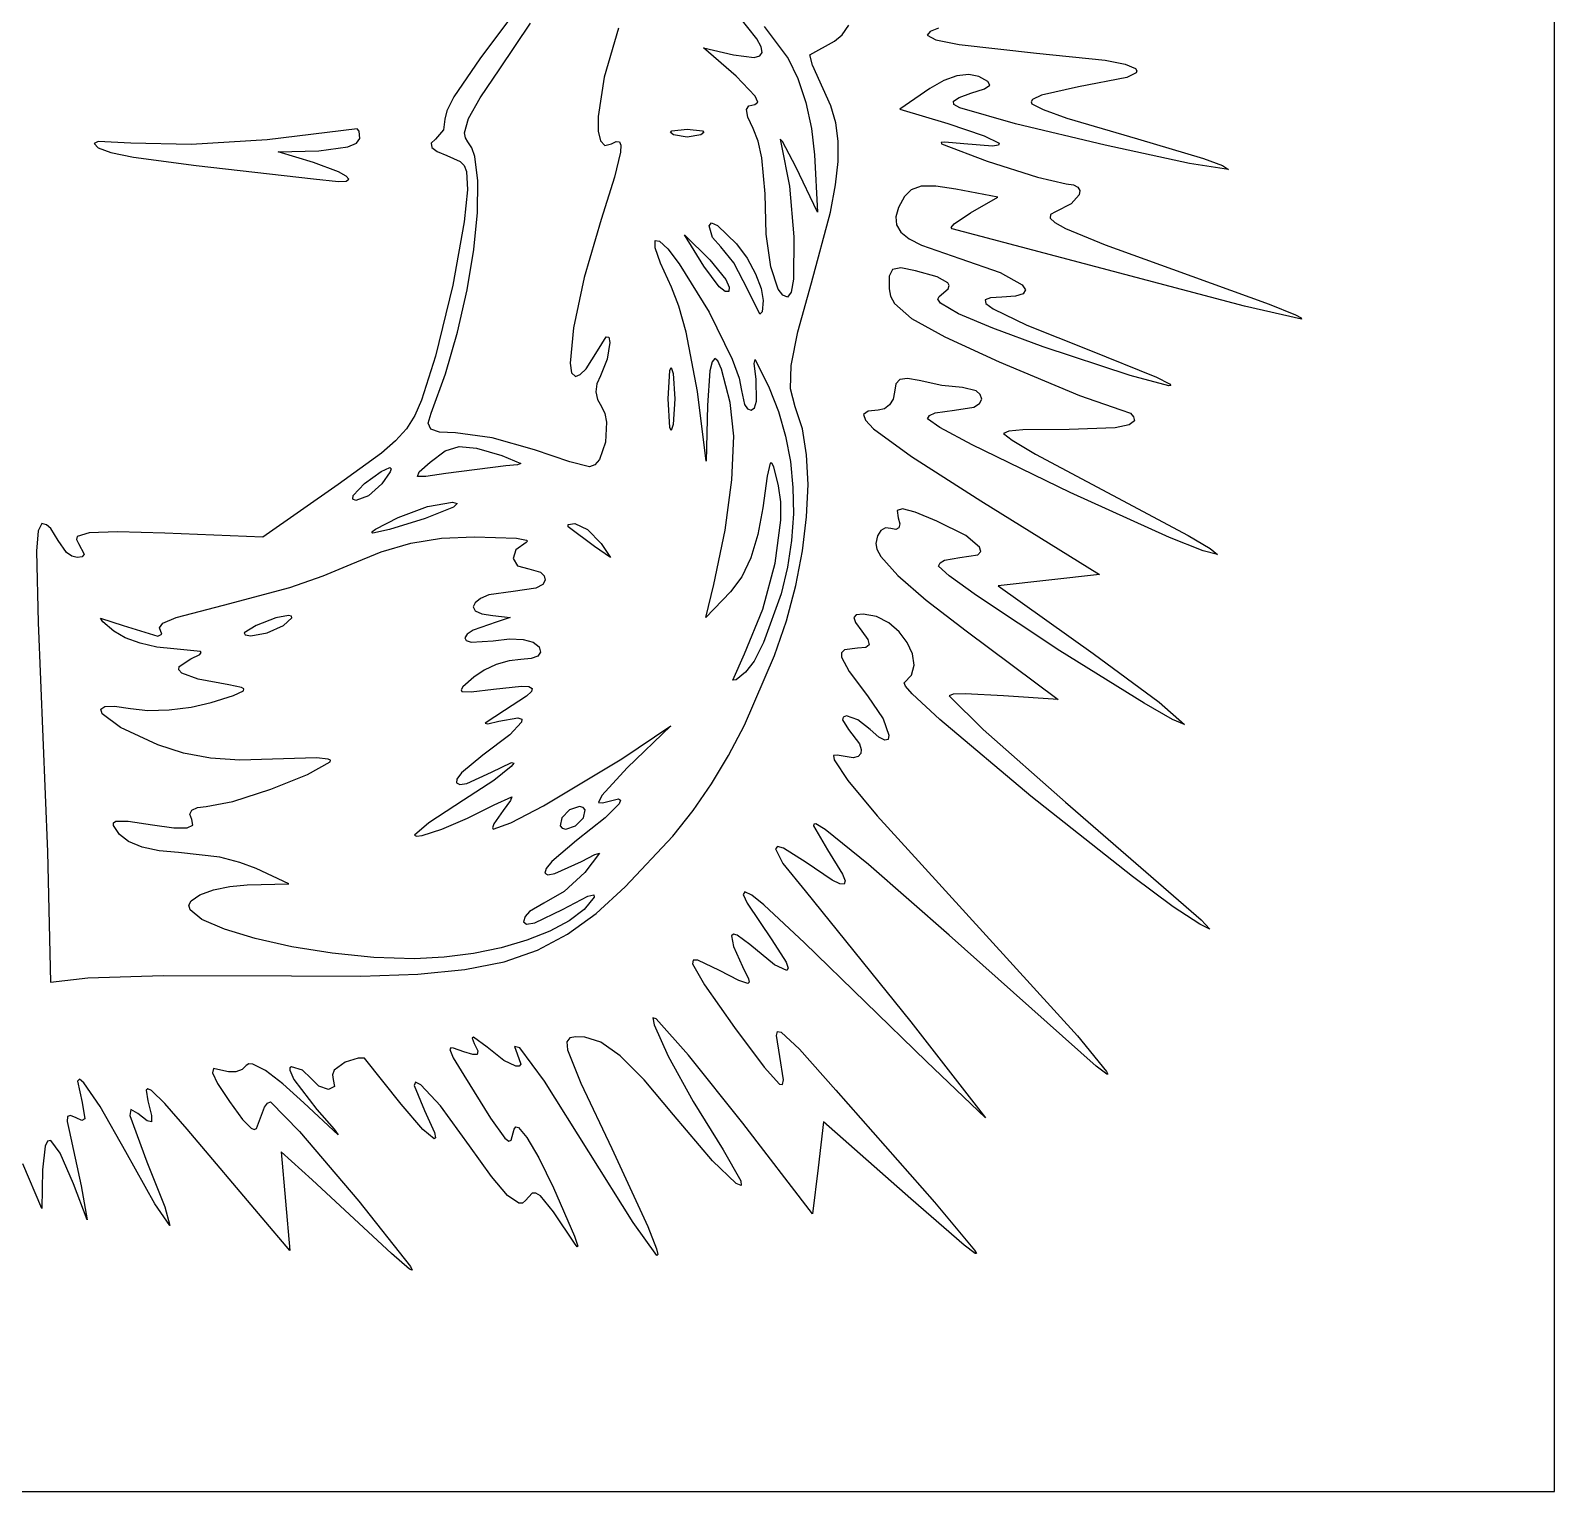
# Model space of a CAD drawing. Extents: x -210 to 584, y -218 to 350.
# Drawn here: x 461.6 to 574.5, y -2.8 to 105.4 of the extents above; entities that cross this region are included whole.
import ezdxf

# ---------------------------------------------------------------- set-up
doc = ezdxf.new("R2010")
doc.units = 0

msp = doc.modelspace()

# ---------------------------------------------------------------- linework, layer by layer
at = {"layer": 'Ebene 1'}
for p, q in [((574.488, -2.817), (574.488, 114.203)), ((497.153352, 106.377012), (494.87681, 103.34145)), ((515.402779, 104.818548), (514.07202, 106.49938)), ((496.35237, 102.58829), (498.637836, 105.975076)), ((505.14284, 105.60397), (504.094701, 101.988565)), ((515.940716, 105.730542), (517.70501, 103.36253)), ((521.14461, 104.64145), (521.725249, 105.12421)), ((521.725249, 105.12421), (522.199479, 105.829651)), ((528.241378, 105.365566), (528.0144, 105.0818)), ((528.0144, 105.0818), (528.652732, 104.751081)), ((528.859386, 105.59794), (528.241378, 105.365566)), ((513.86996, 102.05364), (511.44524, 104.15688)), ((511.44524, 104.15688), (513.6679, 103.63625)), ((515.712348, 104.234535), (515.402779, 104.818548)), ((515.78357, 103.813384), (515.712348, 104.234535)), ((519.31161, 103.63226), (521.14461, 104.64145)), ((528.652732, 104.751081), (530.390764, 104.390829)), ((530.390764, 104.390829), (536.10414, 103.75577)), ((494.87681, 103.34145), (492.950829, 100.530805)), ((513.6679, 103.63625), (515.207556, 103.435435)), ((515.207556, 103.435435), (515.615591, 103.549036)), ((515.615591, 103.549036), (515.78357, 103.813384)), ((517.705, 103.36258), (518.422855, 101.884567)), ((517.70501, 103.36253), (517.705, 103.36258)), ((519.517615, 102.857994), (519.31161, 103.63226)), ((520.31693, 101.11568), (519.517615, 102.857994)), ((536.10414, 103.75577), (541.201348, 103.227039)), ((541.201348, 103.227039), (542.681647, 102.930654)), ((542.681647, 102.930654), (543.444065, 102.617449)), ((494.886759, 100.457484), (496.35237, 102.58829)), ((504.094701, 101.988565), (503.642269, 99.052011)), ((515.277284, 100.566897), (513.86996, 102.05364)), ((518.422855, 101.884567), (519.014015, 100.10693)), ((529.237484, 101.718587), (528.21019, 101.12524)), ((530.215015, 102.071665), (529.237484, 101.718587)), ((531.099404, 102.173852), (530.215015, 102.071665)), ((531.84727, 102.01453), (531.099404, 102.173852)), ((532.516483, 101.6669), (531.84727, 102.01453)), ((532.661714, 101.390779), (532.516483, 101.6669)), ((542.798225, 101.954157), (539.22976, 101.26432)), ((543.484344, 102.290818), (542.798225, 101.954157)), ((543.444065, 102.617449), (543.554738, 102.4556)), ((543.554738, 102.4556), (543.484344, 102.290818)), ((492.950829, 100.530805), (492.420886, 99.479108)), ((515.467937, 100.113693), (515.277284, 100.566897)), ((520.869657, 99.857532), (520.31693, 101.11568)), ((528.21019, 101.12524), (525.99376, 99.60883)), ((530.38133, 100.4731), (531.24733, 100.77947)), ((531.24733, 100.77947), (532.249737, 101.117769)), ((532.249737, 101.117769), (532.661714, 101.390779)), ((536.492184, 100.654945), (535.824991, 100.311465)), ((539.22976, 101.26432), (536.492184, 100.654945)), ((492.420886, 99.479108), (492.2927, 98.85926)), ((494.03146, 98.909435), (494.886759, 100.457484)), ((514.624694, 99.572287), (514.795764, 99.860825)), ((514.738936, 99.024854), (514.624694, 99.572287)), ((514.795764, 99.860825), (515.25594, 99.94624)), ((515.25594, 99.94624), (515.467937, 100.113693)), ((519.014015, 100.10693), (519.438802, 98.174552)), ((521.242047, 98.58855), (520.869657, 99.857532)), ((525.99376, 99.60883), (529.54617, 98.53444)), ((529.966513, 100.201932), (530.38133, 100.4731)), ((529.990044, 99.948762), (529.966513, 100.201932)), ((530.43909, 99.69638), (529.990044, 99.948762)), ((534.552656, 98.526201), (530.43909, 99.69638)), ((535.824991, 100.311465), (535.716364, 100.14821)), ((535.716364, 100.14821), (535.7766, 99.99754)), ((535.7766, 99.99754), (536.616636, 99.578327)), ((536.616636, 99.578327), (538.36843, 98.948171)), ((492.2927, 98.85926), (492.184214, 98.07118)), ((493.744496, 97.848159), (494.03146, 98.909435)), ((503.642269, 99.052011), (503.647942, 97.981098)), ((515.1347, 98.16275), (514.738936, 99.024854)), ((521.429769, 97.237202), (521.242047, 98.58855)), ((529.54617, 98.53444), (532.238195, 97.641976)), ((541.198866, 96.928179), (534.552656, 98.526201)), ((538.36843, 98.948171), (543.58274, 97.39643)), ((466.601739, 97.212458), (466.29272, 97.052791)), ((469.01291, 97.08473), (466.601739, 97.212458)), ((479.11591, 97.34142), (473.480966, 96.981929)), ((485.78389, 98.14682), (479.11591, 97.3408)), ((479.11591, 97.3408), (479.11591, 97.34142)), ((485.746782, 97.093622), (485.98594, 97.42531)), ((485.926596, 97.983274), (485.78389, 98.14682)), ((485.98594, 97.42531), (485.926596, 97.983274)), ((491.57973, 97.38459), (491.27726, 97.079234)), ((492.184214, 98.07118), (491.57973, 97.38459)), ((493.801022, 97.470065), (493.744496, 97.848159)), ((493.98389, 97.17767), (493.801022, 97.470065)), ((494.279597, 96.72929), (493.98389, 97.17767)), ((503.647942, 97.981098), (503.81274, 97.251251)), ((503.81274, 97.251251), (504.140063, 96.919589)), ((504.63331, 97.04323), (504.984528, 97.21421)), ((504.984528, 97.21421), (505.214569, 97.184153)), ((505.214569, 97.184153), (505.320126, 96.92889)), ((508.989324, 97.873141), (509.10219, 98.007676)), ((509.22217, 97.70882), (508.989324, 97.873141)), ((509.10219, 98.007676), (510.23246, 98.13194)), ((510.232465, 97.534227), (509.22217, 97.70882)), ((510.23246, 98.13194), (511.362735, 98.007624)), ((511.24276, 97.70882), (510.232465, 97.534227)), ((511.475605, 97.873082), (511.24276, 97.70882)), ((511.24276, 97.70882), (511.24276, 97.70882)), ((511.362735, 98.007624), (511.475605, 97.873082)), ((515.487067, 97.23169), (515.1347, 98.16275)), ((515.768236, 96.011921), (515.487067, 97.23169)), ((517.300016, 97.205356), (517.123086, 97.392785)), ((517.123086, 97.392785), (517.20195, 97.00612)), ((518.27979, 95.32842), (517.300016, 97.205356)), ((519.438802, 98.174552), (519.65754, 96.23232)), ((521.428494, 95.731957), (521.429769, 97.237202)), ((529.323162, 97.168412), (529.049533, 97.140889)), ((529.049533, 97.140889), (529.080325, 97.040642)), ((530.74129, 97.03694), (529.323162, 97.168412)), ((532.238195, 97.641976), (533.344918, 97.082137)), ((543.58274, 97.39643), (548.486401, 95.946256)), ((466.29272, 97.052791), (466.58819, 96.74503)), ((466.58819, 96.74503), (467.537241, 96.402969)), ((467.537241, 96.402969), (469.225073, 96.042101)), ((473.480966, 96.981929), (469.01291, 97.08473)), ((469.225073, 96.042101), (473.86234, 95.43578)), ((479.92414, 96.43519), (482.95504, 96.51079)), ((482.55092, 95.648), (479.92414, 96.43519)), ((482.95504, 96.51079), (485.095611, 96.810632)), ((485.095611, 96.810632), (485.746782, 97.093622)), ((491.27726, 97.079234), (491.320266, 96.774313)), ((491.320266, 96.774313), (491.707644, 96.471383)), ((491.707644, 96.471383), (492.43829, 96.172)), ((492.43829, 96.172), (493.413631, 95.730733)), ((494.501691, 96.088209), (494.279597, 96.72929)), ((494.734908, 94.30083), (494.501691, 96.088209)), ((504.140063, 96.919589), (504.63331, 97.04323)), ((505.29789, 96.424252), (504.856811, 94.570173)), ((505.320126, 96.92889), (505.29789, 96.424252)), ((516.00305, 93.33934), (515.768236, 96.011921)), ((517.20195, 97.00612), (517.82164, 93.894203)), ((519.65754, 96.23232), (519.88744, 91.97298)), ((529.080325, 97.040642), (532.45969, 95.75418)), ((532.851046, 96.874075), (530.74129, 97.03694)), ((533.299012, 96.932937), (532.851046, 96.874075)), ((533.344918, 97.082137), (533.299012, 96.932937)), ((547.438263, 95.575442), (541.198866, 96.928179)), ((473.86234, 95.43578), (482.55092, 94.43401)), ((484.406084, 94.961103), (482.55092, 95.648)), ((484.970431, 94.650226), (484.406084, 94.961103)), ((493.413631, 95.730733), (493.708757, 95.423212)), ((493.708757, 95.423212), (493.890778, 94.999102)), ((493.890778, 94.999102), (493.96127, 93.625138)), ((519.88744, 91.97298), (518.27979, 95.32842)), ((521.23389, 94.001284), (521.428494, 95.731957)), ((532.45969, 95.75418), (536.18138, 94.576515)), ((550.33139, 95.14112), (547.438263, 95.575442)), ((548.486401, 95.946256), (549.901951, 95.426056)), ((549.901951, 95.426056), (550.33139, 95.14112)), ((482.55092, 94.43401), (484.406084, 94.237025)), ((484.406084, 94.237025), (484.970431, 94.27887)), ((485.1777, 94.41501), (484.970431, 94.650226)), ((484.970431, 94.27887), (485.1777, 94.41501)), ((494.703277, 91.961303), (494.734908, 94.30083)), ((504.856811, 94.570173), (503.86487, 91.42856)), ((517.82164, 93.894203), (518.139676, 90.150532)), ((520.841629, 91.973652), (521.23389, 94.001284)), ((527.572103, 93.890569), (526.816598, 93.636231)), ((528.655968, 93.903502), (527.572103, 93.890569)), ((530.13595, 93.68488), (528.655968, 93.903502)), ((536.18138, 94.576515), (538.31943, 94.08003)), ((538.31943, 94.08003), (538.848293, 94.01085)), ((538.848293, 94.01085), (539.177045, 93.834895)), ((539.177045, 93.834895), (539.315756, 93.57817)), ((493.96127, 93.625138), (493.71665, 91.25687)), ((516.094397, 90.346681), (516.00305, 93.33934)), ((526.3217, 93.13064), (525.896086, 92.322709)), ((526.816598, 93.636231), (526.3217, 93.13064)), ((533.24284, 93.07995), (530.13595, 93.68488)), ((531.23475, 91.92631), (533.24284, 93.07995)), ((538.692356, 92.58341), (537.51119, 91.99312)), ((539.274498, 93.266679), (538.692356, 92.58341)), ((539.315756, 93.57817), (539.274498, 93.266679)), ((494.426536, 89.215396), (494.703277, 91.961303)), ((519.44681, 86.74138), (520.841629, 91.973652)), ((525.896086, 92.322709), (525.697673, 91.62811)), ((525.697673, 91.62811), (525.747184, 91.023779)), ((530.007424, 91.102946), (531.23475, 91.92631)), ((537.142738, 91.794679), (537.121658, 91.534666)), ((537.121658, 91.534666), (537.482054, 91.196423)), ((537.51119, 91.99312), (537.142738, 91.794679)), ((493.71665, 91.25687), (492.866951, 86.5556)), ((503.86487, 91.42856), (502.605897, 87.132047)), ((511.87498, 90.97403), (512.0423, 91.17622)), ((512.117814, 90.101116), (511.87498, 90.97403)), ((512.0423, 91.17622), (512.47905, 90.988199)), ((512.47905, 90.988199), (513.89558, 89.61948)), ((516.436969, 87.913875), (516.094397, 90.346681)), ((525.747184, 91.023779), (526.065348, 90.486652)), ((526.065348, 90.486652), (526.672888, 89.993669)), ((529.782615, 90.845659), (530.007424, 91.102946)), ((529.87647, 90.74294), (529.782615, 90.845659)), ((542.66117, 87.3578), (529.87647, 90.74294)), ((537.482054, 91.196423), (538.258029, 90.76329)), ((538.258029, 90.76329), (541.193122, 89.545716)), ((493.924421, 86.20888), (494.426536, 89.215396)), ((507.867484, 89.329436), (507.859617, 89.865795)), ((507.859617, 89.865795), (508.185351, 89.828056)), ((508.257231, 88.18714), (507.867484, 89.329436)), ((508.185351, 89.828056), (508.796404, 89.248056)), ((508.796404, 89.248056), (509.644496, 88.157633)), ((511.45737, 87.96235), (510.03809, 90.29539)), ((510.03809, 90.29539), (511.90916, 88.43127)), ((512.7375, 89.40533), (512.117814, 90.101116)), ((513.688075, 88.231755), (512.7375, 89.40533)), ((513.89558, 89.61948), (514.667728, 88.560368)), ((518.139676, 90.150532), (518.105461, 87.003506)), ((526.672888, 89.993669), (527.590531, 89.521764)), ((527.590531, 89.521764), (530.43903, 88.54894)), ((541.193122, 89.545716), (546.19976, 87.74867)), ((509.07714, 86.40707), (508.257231, 88.18714)), ((509.644496, 88.157633), (511.85867, 84.57287)), ((511.90916, 88.43127), (513.097892, 86.976986)), ((514.72646, 86.21011), (513.688075, 88.231755)), ((514.667728, 88.560368), (515.295299, 87.416534)), ((530.43903, 88.54894), (533.430959, 87.5062)), ((502.605897, 87.132047), (501.810698, 83.413724)), ((512.592446, 86.452393), (511.45737, 87.96235)), ((513.097892, 86.976986), (513.356225, 86.42739)), ((515.295299, 87.416534), (515.713865, 86.325602)), ((516.978919, 86.279346), (516.436969, 87.913875)), ((518.105461, 87.003506), (517.940449, 86.037608)), ((525.192454, 87.240212), (525.18666, 86.29245)), ((525.450083, 87.732456), (525.192454, 87.240212)), ((526.064453, 87.84152), (525.450083, 87.732456)), ((527.14047, 87.63974), (526.064453, 87.84152)), ((528.749076, 87.175643), (527.14047, 87.63974)), ((529.536968, 86.750002), (528.749076, 87.175643)), ((533.430959, 87.5062), (535.046588, 86.586082)), ((551.512098, 85.002025), (542.66117, 87.3578)), ((546.19976, 87.74867), (553.339765, 85.156157)), ((492.866951, 86.5556), (491.57938, 81.31448)), ((493.216667, 83.087525), (493.924421, 86.20888)), ((509.621065, 85.010184), (509.07714, 86.40707)), ((513.041025, 86.100253), (512.592446, 86.452393)), ((513.32844, 86.09823), (513.041025, 86.100253)), ((513.356225, 86.42739), (513.32844, 86.09823)), ((513.32844, 86.09823), (513.32844, 86.09823)), ((515.626589, 84.423214), (514.72646, 86.21011)), ((515.713865, 86.325602), (515.859, 85.4252)), ((517.308458, 85.835944), (516.978919, 86.279346)), ((517.6684, 85.68152), (517.308458, 85.835944)), ((517.940449, 86.037608), (517.6684, 85.68152)), ((518.443981, 83.110766), (519.44681, 86.74138)), ((525.18666, 86.29245), (525.298975, 85.741032)), ((528.90918, 85.73575), (529.568788, 86.293233)), ((529.643347, 86.529858), (529.536968, 86.750002)), ((529.568788, 86.293233), (529.643347, 86.529858)), ((535.133, 85.930179), (534.554964, 85.745555)), ((535.046588, 86.586082), (535.290503, 86.216255)), ((535.290503, 86.216255), (535.133, 85.930179)), ((510.164018, 83.089435), (509.621065, 85.010184)), ((515.859, 85.4252), (515.799841, 84.593911)), ((515.859, 85.4252), (515.859, 85.4252)), ((525.298975, 85.741032), (525.583582, 85.21175)), ((525.583582, 85.21175), (526.842909, 84.104817)), ((528.799326, 85.526733), (528.90918, 85.73575)), ((529.000657, 85.241979), (528.799326, 85.526733)), ((530.327506, 84.449799), (529.000657, 85.241979)), ((532.70727, 85.63059), (532.311893, 85.4755)), ((532.311893, 85.4755), (532.367532, 85.204876)), ((532.367532, 85.204876), (532.890569, 84.808785)), ((533.53728, 85.68008), (532.70727, 85.63059)), ((532.890569, 84.808785), (535.404362, 83.600472)), ((534.554964, 85.745555), (533.53728, 85.68008)), ((555.75147, 84.05001), (551.512098, 85.002025)), ((553.339765, 85.156157), (555.293366, 84.356609)), ((511.85867, 84.57287), (511.8587, 84.57281)), ((511.8587, 84.57281), (513.556133, 81.073853)), ((515.799841, 84.593911), (515.626589, 84.423214)), ((526.842909, 84.104817), (529.311114, 82.742093)), ((532.870993, 83.368282), (530.327506, 84.449799)), ((535.404362, 83.600472), (539.98433, 81.7711)), ((555.293366, 84.356609), (555.728944, 84.134106)), ((555.728944, 84.134106), (555.75147, 84.05001)), ((492.323011, 79.997098), (493.216667, 83.087525)), ((501.810698, 83.413724), (501.565432, 80.798093)), ((503.58908, 81.69708), (504.240469, 82.734101)), ((504.240469, 82.734101), (504.429395, 82.715566)), ((504.429395, 82.715566), (504.50845, 82.32621)), ((510.99525, 78.68931), (510.164018, 83.089435)), ((517.938838, 80.606949), (518.443981, 83.110766)), ((529.311114, 82.742093), (533.33467, 80.89402)), ((536.61238, 82.0065), (532.870993, 83.368282)), ((491.57938, 81.31448), (490.564019, 78.05474)), ((502.74765, 80.364082), (503.58908, 81.69708)), ((504.50845, 82.32621), (504.318145, 81.076195)), ((543.041235, 79.878784), (536.61238, 82.0065)), ((539.98433, 81.7711), (544.998823, 79.742138)), ((501.565432, 80.798093), (501.675949, 80.067695)), ((502.31891, 79.958587), (502.74765, 80.364082)), ((504.318145, 81.076195), (503.80114, 79.83779)), ((508.83668, 78.13202), (508.93957, 80.243578)), ((508.93957, 80.243578), (509.050942, 80.454433)), ((509.050942, 80.454433), (509.18694, 80.01944)), ((511.922816, 80.228102), (511.74694, 77.64272)), ((512.076254, 80.889571), (511.922816, 80.228102)), ((512.271095, 81.129911), (512.076254, 80.889571)), ((512.505641, 80.948887), (512.271095, 81.129911)), ((512.778194, 80.346262), (512.505641, 80.948887)), ((513.43053, 77.87527), (512.778194, 80.346262)), ((513.556133, 81.073853), (514.074233, 79.673857)), ((515.197681, 80.74932), (515.271363, 81.055124)), ((515.33606, 79.59997), (515.197681, 80.74932)), ((515.271363, 81.055124), (516.31095, 78.97084)), ((517.88459, 78.875727), (517.938838, 80.606949)), ((533.33467, 80.89402), (539.29246, 78.38851)), ((491.26319, 77.08337), (492.323011, 79.997098)), ((501.675949, 80.067695), (501.95626, 79.80966)), ((501.95626, 79.80966), (502.31891, 79.958587)), ((503.541339, 79.248933), (503.468488, 78.658815)), ((503.80114, 79.83779), (503.541339, 79.248933)), ((509.18694, 80.01944), (509.331435, 78.13202)), ((514.074233, 79.673857), (514.26658, 78.76111)), ((515.364923, 77.970764), (515.33606, 79.59997)), ((525.68571, 79.253523), (525.58957, 78.64776)), ((525.997486, 79.586227), (525.68571, 79.253523)), ((526.559937, 79.662271), (525.997486, 79.586227)), ((527.4081, 79.49805), (526.559937, 79.662271)), ((529.10794, 79.137717), (527.4081, 79.49805)), ((530.64107, 78.98077), (529.10794, 79.137717)), ((545.927254, 79.117681), (543.041235, 79.878784)), ((544.998823, 79.742138), (545.956821, 79.255531)), ((546.063361, 79.143159), (545.927254, 79.117681)), ((545.956821, 79.255531), (546.063361, 79.143159)), ((490.564019, 78.05474), (490.052773, 76.899149)), ((503.468488, 78.658815), (503.581737, 78.091534)), ((503.581737, 78.091534), (503.88024, 77.57119)), ((508.939574, 76.020444), (508.83668, 78.13202)), ((509.331435, 78.13202), (509.18694, 76.2446)), ((511.64444, 73.51833), (510.99525, 78.68931)), ((514.26658, 78.76111), (514.476366, 77.724351)), ((515.214554, 77.475147), (515.364923, 77.970764)), ((516.31095, 78.97084), (516.994819, 77.212355)), ((518.23445, 77.5629), (517.88459, 78.875727)), ((525.493906, 78.121191), (525.233435, 77.689981)), ((525.58957, 78.64776), (525.493906, 78.121191)), ((531.640004, 78.726287), (530.64107, 78.98077)), ((531.943883, 78.457097), (531.640004, 78.726287)), ((531.896052, 77.804763), (532.05549, 78.13048)), ((532.05549, 78.13048), (531.943883, 78.457097)), ((539.29246, 78.38851), (542.36056, 77.32621)), ((490.052773, 76.899149), (489.436596, 75.924024)), ((491.057935, 76.343853), (491.26319, 77.08337)), ((503.88024, 77.57119), (504.140672, 77.062603)), ((504.140672, 77.062603), (504.269649, 76.407446)), ((511.74694, 77.64272), (511.64444, 73.51833)), ((513.679191, 75.37818), (513.43053, 77.87527)), ((514.476366, 77.724351), (514.699391, 77.408957)), ((514.699391, 77.408957), (514.97032, 77.29312)), ((514.97032, 77.29312), (515.214554, 77.475147)), ((516.994819, 77.212355), (517.516859, 75.384845)), ((518.766687, 75.927229), (518.23445, 77.5629)), ((523.63182, 77.220352), (523.305983, 76.987354)), ((523.305983, 76.987354), (523.432353, 76.563836)), ((524.3772, 77.29162), (523.63182, 77.220352)), ((524.847939, 77.398626), (524.3772, 77.29162)), ((525.233435, 77.689981), (524.847939, 77.398626)), ((528.03514, 76.66248), (528.186469, 76.906765)), ((528.186469, 76.906765), (528.613954, 77.106811)), ((528.613954, 77.106811), (530.03489, 77.29162)), ((530.03489, 77.29162), (531.461939, 77.538032)), ((531.461939, 77.538032), (531.896052, 77.804763)), ((542.36056, 77.32621), (543.074086, 77.071951)), ((543.074086, 77.071951), (543.291142, 76.815723)), ((543.291142, 76.815723), (543.37086, 76.50918)), ((489.436596, 75.924024), (488.638575, 75.027575)), ((491.237718, 75.895914), (491.057935, 76.343853)), ((491.882443, 75.674705), (491.237718, 75.895914)), ((493.07202, 75.61538), (491.882443, 75.674705)), ((504.269649, 76.407446), (504.184891, 74.921729)), ((509.050946, 75.8096), (508.939574, 76.020444)), ((509.18694, 76.2446), (509.050946, 75.8096)), ((509.18694, 76.2446), (509.18694, 76.2446)), ((519.0825, 73.984165), (518.766687, 75.927229)), ((523.432353, 76.563836), (524.043591, 75.921007)), ((524.043591, 75.921007), (526.851321, 73.862257)), ((528.945895, 76.012416), (528.03514, 76.66248)), ((531.336523, 74.733132), (528.945895, 76.012416)), ((534.053295, 75.744249), (533.67096, 75.58046)), ((535.09506, 75.855325), (534.053295, 75.744249)), ((538.5204, 75.88002), (535.09506, 75.855325)), ((541.94604, 76.001595), (538.5204, 75.88002)), ((542.988129, 76.217455), (541.94604, 76.001595)), ((543.37086, 76.50918), (542.988129, 76.217455)), ((488.638575, 75.027575), (487.581795, 74.108013)), ((492.314907, 74.280736), (493.346576, 74.614421)), ((495.783165, 75.245754), (493.07202, 75.61538)), ((493.346576, 74.614421), (494.626122, 74.489843)), ((498.91779, 74.35709), (495.783165, 75.245754)), ((504.184891, 74.921729), (503.729283, 73.642649)), ((513.545191, 72.147437), (513.679191, 75.37818)), ((517.516859, 75.384845), (517.876304, 73.501376)), ((538.61106, 71.198455), (531.336523, 74.733132)), ((533.67096, 75.58046), (534.307256, 75.079891)), ((534.307256, 75.079891), (536.03898, 74.051735)), ((487.581795, 74.108013), (484.3843, 71.79239)), ((490.38327, 72.736693), (491.19176, 73.45809)), ((491.19176, 73.45809), (492.314907, 74.280736)), ((494.626122, 74.489843), (496.4929, 73.9377)), ((496.4929, 73.9377), (497.902484, 73.362198)), ((496.4929, 73.9377), (496.4929, 73.9377)), ((501.536173, 73.468433), (498.91779, 74.35709)), ((503.00614, 73.09882), (501.536173, 73.468433)), ((503.729283, 73.642649), (503.394696, 73.24579)), ((517.876304, 73.501376), (518.072386, 71.575009)), ((519.186733, 71.79202), (519.0825, 73.984165)), ((526.851321, 73.862257), (531.99047, 70.58078)), ((536.03898, 74.051735), (541.73085, 71.01224)), ((486.3419, 71.86735), (487.568716, 72.755355)), ((487.568716, 72.755355), (488.206794, 73.046513)), ((488.22741, 72.741438), (487.60184, 71.84075)), ((488.206794, 73.046513), (488.29608, 72.968466)), ((488.29608, 72.968466), (488.22741, 72.741438)), ((490.246112, 72.400436), (490.38327, 72.736693)), ((490.871506, 72.383292), (490.246112, 72.400436)), ((492.35067, 72.61923), (490.871506, 72.383292)), ((496.79599, 73.18247), (492.35067, 72.61923)), ((497.65391, 73.247372), (496.79599, 73.18247)), ((497.902484, 73.362198), (497.65391, 73.247372)), ((503.394696, 73.24579), (503.00614, 73.09882)), ((516.156425, 72.409292), (515.8345, 70.05745)), ((516.393891, 73.377463), (516.156425, 72.409292)), ((516.51066, 73.38472), (516.393891, 73.377463)), ((516.641965, 73.096519), (516.51066, 73.38472)), ((516.99571, 71.70102), (516.641965, 73.096519)), ((484.3843, 71.79239), (478.78861, 67.89589)), ((485.501571, 70.98955), (486.3419, 71.86735)), ((487.60184, 71.84067), (486.623526, 70.959845)), ((487.60184, 71.84075), (487.60184, 71.84067)), ((513.048749, 68.406587), (513.545191, 72.147437)), ((517.160255, 70.520499), (516.99571, 71.70102)), ((518.072386, 71.575009), (518.104339, 69.618808)), ((519.08423, 69.409106), (519.186733, 71.79202)), ((545.966088, 67.88154), (538.61106, 71.198455)), ((485.454279, 70.716444), (485.501571, 70.98955)), ((485.68434, 70.60906), (485.454279, 70.716444)), ((486.623526, 70.959845), (485.68434, 70.60906)), ((488.81419, 69.35441), (491.001492, 70.162875)), ((492.928641, 70.126175), (490.83479, 69.28074)), ((491.001492, 70.162875), (492.85539, 70.48846)), ((492.85539, 70.48846), (493.196054, 70.387532)), ((493.196054, 70.387532), (492.928641, 70.126175)), ((515.8345, 70.05745), (515.478342, 68.084181)), ((517.169447, 69.143805), (517.160255, 70.520499)), ((526.178825, 70.002983), (525.80117, 69.863022)), ((527.120818, 69.746611), (526.178825, 70.002983)), ((531.99047, 70.58078), (540.77028, 65.12823)), ((541.73085, 71.01224), (547.339941, 68.02016)), ((462.43176, 68.90465), (462.16327, 68.364393)), ((462.759996, 68.805362), (462.43176, 68.90465)), ((487.154067, 68.497419), (488.81419, 69.35441)), ((490.83479, 69.28071), (488.177686, 68.460084)), ((490.83479, 69.28074), (490.83479, 69.28071)), ((501.419294, 68.834977), (501.91644, 68.90468)), ((501.91644, 68.90468), (502.838349, 68.473449)), ((516.757951, 65.980021), (517.169447, 69.143805)), ((518.104339, 69.618808), (517.971395, 67.645838)), ((518.779834, 66.893735), (519.08423, 69.409106)), ((525.80117, 69.863022), (525.87661, 69.336539)), ((525.87661, 69.336539), (525.985374, 68.877798)), ((525.985374, 68.877798), (525.921768, 68.583796)), ((528.73839, 69.084099), (527.120818, 69.746611)), ((530.87171, 68.006688), (528.73839, 69.084099)), ((462.16327, 68.364393), (462.023755, 66.8523)), ((463.098681, 68.535024), (462.759996, 68.805362)), ((463.6478, 67.64636), (463.098681, 68.535024)), ((465.05417, 67.936961), (464.988557, 67.716626)), ((465.944606, 68.211871), (465.05417, 67.936961)), ((468.033447, 68.287651), (465.944606, 68.211871)), ((471.54404, 68.19056), (468.033447, 68.287651)), ((478.78861, 67.89589), (471.54404, 68.19056)), ((486.869486, 68.278413), (487.154067, 68.497419)), ((486.946339, 68.199149), (486.869486, 68.278413)), ((488.177686, 68.460084), (486.946339, 68.199149)), ((489.754469, 67.448242), (492.029482, 67.812946)), ((492.029482, 67.812946), (494.47179, 67.930759)), ((494.47179, 67.930759), (497.599933, 67.80849)), ((497.599933, 67.80849), (498.320561, 67.67435)), ((501.40922, 68.66737), (501.419294, 68.834977)), ((503.36247, 67.19938), (501.40922, 68.66737)), ((502.838349, 68.473449), (503.86969, 67.43669)), ((512.21008, 64.37917), (513.048749, 68.406587)), ((515.478342, 68.084181), (514.954365, 66.372415)), ((524.331821, 67.990672), (524.21061, 67.436599)), ((524.580965, 68.384715), (524.331821, 67.990672)), ((524.921714, 68.582298), (524.580965, 68.384715)), ((525.31774, 68.546989), (524.921714, 68.582298)), ((525.695865, 68.468779), (525.31774, 68.546989)), ((525.921768, 68.583796), (525.695865, 68.468779)), ((531.89505, 67.152256), (530.87171, 68.006688)), ((548.457327, 66.87446), (545.966088, 67.88154)), ((547.339941, 68.02016), (548.982061, 67.043347)), ((462.023755, 66.8523), (462.15614, 61.56466)), ((464.250301, 66.757701), (463.6478, 67.64636)), ((464.646779, 66.487367), (464.250301, 66.757701)), ((464.988557, 67.716626), (465.13879, 67.43666)), ((465.13879, 67.43666), (465.558769, 66.636246)), ((465.558769, 66.636246), (465.419288, 66.448374)), ((485.33192, 65.894739), (487.553148, 66.815791)), ((487.553148, 66.815791), (489.754469, 67.448242)), ((497.542437, 66.955157), (497.333795, 66.30869)), ((498.311, 67.5102), (497.542437, 66.955157)), ((498.414901, 67.595138), (498.31093, 67.510159)), ((498.31093, 67.510159), (498.311, 67.5102)), ((498.320561, 67.67435), (498.414901, 67.595138)), ((504.561571, 66.381911), (503.36247, 67.19938)), ((503.86969, 67.43669), (504.561571, 66.381911)), ((503.86969, 67.43669), (503.86969, 67.43669)), ((517.971395, 67.645838), (517.672788, 65.66916)), ((518.27839, 64.30422), (518.779834, 66.893735)), ((524.21061, 67.436599), (524.292172, 67.006262)), ((524.292172, 67.006262), (524.590935, 66.466312)), ((531.765205, 66.589338), (531.976976, 66.830075)), ((531.976976, 66.830075), (531.89505, 67.152256)), ((549.50894, 66.60548), (548.457327, 66.87446)), ((548.982061, 67.043347), (549.50894, 66.60548)), ((465.04559, 66.38808), (464.646779, 66.487367)), ((465.419288, 66.448374), (465.04559, 66.38808)), ((483.259884, 65.025209), (485.33192, 65.894739)), ((497.333795, 66.30869), (497.664268, 65.772728)), ((497.664268, 65.772728), (498.51305, 65.5492)), ((498.51305, 65.5492), (499.36928, 65.302787)), ((514.954365, 66.372415), (514.274193, 64.952391)), ((515.83357, 62.565912), (516.757951, 65.980021)), ((517.672788, 65.66916), (517.20775, 63.70184)), ((524.590935, 66.466312), (525.83738, 65.060169)), ((528.85942, 65.757339), (528.972679, 66.001618)), ((529.638014, 65.037548), (528.85942, 65.757339)), ((528.972679, 66.001618), (529.308223, 66.201661)), ((529.308223, 66.201661), (530.43897, 66.386469)), ((530.43897, 66.386469), (531.765205, 66.589338)), ((480.789835, 64.1609), (483.259884, 65.025209)), ((499.537848, 64.384627), (499.02716, 64.117895)), ((499.36928, 65.302787), (499.629748, 65.036056)), ((499.72541, 64.710339), (499.537848, 64.384627)), ((499.629748, 65.036056), (499.72541, 64.710339)), ((511.61546, 61.9509), (512.21008, 64.37917)), ((514.274193, 64.952391), (513.44945, 63.85435)), ((525.83738, 65.060169), (527.944578, 63.223353)), ((531.668727, 63.574143), (529.638014, 65.037548)), ((537.01906, 64.708799), (533.26785, 64.289369)), ((540.77028, 65.12823), (537.01906, 64.708799)), ((475.89438, 62.847849), (480.789835, 64.1609)), ((494.917497, 63.347011), (494.521331, 63.036818)), ((495.54151, 63.61395), (494.917497, 63.347011)), ((497.34839, 63.871479), (495.54151, 63.61395)), ((499.02716, 64.117895), (497.34839, 63.871479)), ((513.44945, 63.85435), (511.61546, 61.9509)), ((517.20775, 63.70184), (515.893852, 60.081719)), ((517.58474, 61.69887), (518.27839, 64.30422)), ((537.83923, 59.476941), (531.668727, 63.574143)), ((533.26785, 64.289369), (540.2998, 59.284479)), ((472.374539, 61.938498), (475.89438, 62.847849)), ((480.70466, 62.098132), (479.767956, 61.912329)), ((480.923493, 62.051682), (480.70466, 62.098132)), ((494.521331, 63.036818), (494.384184, 62.720019)), ((494.384184, 62.720019), (494.537227, 62.433261)), ((494.537227, 62.433261), (495.011632, 62.213192)), ((495.011632, 62.213192), (495.83857, 62.096459)), ((495.83857, 62.096459), (497.117295, 61.94755)), ((514.46865, 59.25772), (515.83357, 62.565912)), ((522.760353, 62.133029), (522.576685, 61.942226)), ((523.26791, 62.180739), (522.760353, 62.133029)), ((524.258714, 62.004903), (523.26791, 62.180739)), ((527.944578, 63.223353), (530.90716, 60.961049)), ((462.15614, 61.56466), (462.84625, 44.57786)), ((466.94687, 61.613607), (466.760876, 61.887016)), ((466.760876, 61.887016), (468.45868, 61.359759)), ((467.75231, 60.940329), (466.94687, 61.613607)), ((468.45868, 61.359759), (471.019826, 60.562675)), ((471.13982, 61.175239), (471.393535, 61.511168)), ((471.323165, 60.697003), (471.13982, 61.175239)), ((471.393535, 61.511168), (472.374539, 61.938498)), ((478.3071, 61.35492), (477.405568, 60.804524)), ((479.767956, 61.912329), (478.3071, 61.35492)), ((478.3071, 61.35492), (478.3071, 61.35492)), ((479.11534, 60.794151), (480.3277, 61.35492)), ((480.3277, 61.35492), (480.947734, 61.912329)), ((480.947734, 61.912329), (480.923493, 62.051682)), ((494.387526, 60.998599), (493.937588, 60.704534)), ((496.08833, 61.595609), (494.387526, 60.998599)), ((497.117295, 61.94755), (496.08833, 61.595609)), ((516.70373, 59.136), (517.58474, 61.69887)), ((522.576685, 61.942226), (522.712855, 61.559323)), ((522.712855, 61.559323), (523.16481, 60.935309)), ((525.163849, 61.550257), (524.258714, 62.004903)), ((525.938975, 60.890703), (525.163849, 61.550257)), ((468.588448, 60.445237), (467.75231, 60.940329)), ((469.705288, 60.030962), (468.588448, 60.445237)), ((470.956965, 59.740837), (469.705288, 60.030962)), ((471.019826, 60.562675), (471.323165, 60.697003)), ((477.405568, 60.804524), (477.47899, 60.653692)), ((477.47899, 60.653692), (477.90298, 60.58787)), ((477.90298, 60.58787), (479.11534, 60.794151)), ((493.937588, 60.704534), (493.759985, 60.444794)), ((493.759985, 60.444794), (493.858734, 60.242901)), ((493.858734, 60.242901), (494.237854, 60.122379)), ((494.237854, 60.122379), (495.85328, 60.219539)), ((495.85328, 60.219539), (497.062092, 60.349335)), ((497.062092, 60.349335), (498.0772, 60.311915)), ((498.0772, 60.311915), (498.833588, 60.115835)), ((498.833588, 60.115835), (499.26624, 59.769649)), ((515.893852, 60.081719), (515.186586, 58.715661)), ((523.16481, 60.935309), (523.615805, 60.303942)), ((523.723995, 59.919711), (523.476303, 59.728707)), ((523.615805, 60.303942), (523.723995, 59.919711)), ((526.539755, 60.100143), (525.938975, 60.890703)), ((526.92185, 59.252477), (526.539755, 60.100143)), ((530.90716, 60.961049), (537.71313, 55.860429)), ((472.19762, 59.618199), (470.956965, 59.740837)), ((474.176311, 59.433188), (472.19762, 59.618199)), ((472.612523, 58.322056), (473.45756, 58.869389)), ((473.45756, 58.869389), (474.130402, 59.212728)), ((474.130402, 59.212728), (474.234688, 59.336556)), ((474.234688, 59.336556), (474.176311, 59.433188)), ((497.040093, 58.734393), (496.094489, 58.451373)), ((497.90699, 58.838339), (497.040093, 58.734393)), ((498.673005, 58.901965), (497.90699, 58.838339)), ((499.165427, 59.085617), (498.673005, 58.901965)), ((499.368444, 59.378457), (499.165427, 59.085617)), ((499.26624, 59.769649), (499.368444, 59.378457)), ((513.610757, 57.299367), (514.46865, 59.25772)), ((514.475919, 53.960998), (516.70373, 59.136)), ((515.186586, 58.715661), (514.56155, 57.89946)), ((521.67869, 59.334806), (521.662538, 59.012846)), ((521.662538, 59.012846), (522.222745, 57.931562)), ((521.886511, 59.538872), (521.67869, 59.334806)), ((522.85965, 59.677019), (521.886511, 59.538872)), ((523.476303, 59.728707), (522.85965, 59.677019)), ((527.040921, 58.421606), (526.92185, 59.252477)), ((544.076378, 55.586639), (537.83923, 59.476941)), ((540.2998, 59.284479), (545.193813, 55.674726)), ((472.572928, 58.068371), (472.612523, 58.322056)), ((472.791356, 57.826141), (472.572928, 58.068371)), ((474.010502, 57.370453), (472.791356, 57.826141)), ((495.184455, 58.032503), (494.42427, 57.521009)), ((496.094489, 58.451373), (495.184455, 58.032503)), ((514.56155, 57.89946), (513.85665, 57.329574)), ((522.222745, 57.931562), (523.60215, 56.127639)), ((526.31264, 57.105859), (526.852631, 57.681433)), ((526.852631, 57.681433), (527.040921, 58.421606)), ((476.2864, 56.943799), (474.010502, 57.370453)), ((477.21704, 56.753172), (476.2864, 56.943799)), ((476.635303, 56.173149), (477.356924, 56.519804)), ((477.390248, 56.64624), (477.21704, 56.753172)), ((477.356924, 56.519804), (477.390248, 56.64624)), ((493.626713, 56.801201), (493.4832, 56.587172)), ((493.4832, 56.587172), (493.528797, 56.458848)), ((493.528797, 56.458848), (494.244118, 56.424675)), ((494.42427, 57.521009), (493.626713, 56.801201)), ((494.244118, 56.424675), (495.88627, 56.629409)), ((495.88627, 56.629409), (497.953759, 56.845273)), ((497.953759, 56.845273), (498.511947, 56.818993)), ((498.695607, 56.462281), (498.32844, 56.117557)), ((498.511947, 56.818993), (498.758003, 56.693712)), ((498.758003, 56.693712), (498.695607, 56.462281)), ((513.85665, 57.329574), (513.610757, 57.299367)), ((526.407134, 56.853216), (526.31264, 57.105859)), ((526.913002, 56.288244), (526.407134, 56.853216)), ((466.79299, 55.158458), (467.091586, 55.354146)), ((467.091586, 55.354146), (467.819071, 55.374669)), ((467.819071, 55.374669), (468.99602, 55.192669)), ((473.480295, 55.297068), (474.98143, 55.642659)), ((474.98143, 55.642659), (476.635303, 56.173149)), ((498.32844, 56.117557), (496.69451, 55.059639)), ((523.60215, 56.127639), (524.742865, 54.425003)), ((528.951942, 54.390189), (526.913002, 56.288244)), ((529.949606, 56.253762), (529.63073, 56.128649)), ((529.63073, 56.128649), (532.16761, 53.650163)), ((530.817833, 56.295988), (529.949606, 56.253762)), ((533.67193, 56.130649), (530.817833, 56.295988)), ((537.71313, 55.860429), (533.67193, 56.130649)), ((546.190397, 54.381857), (544.076378, 55.586639)), ((545.193813, 55.674726), (547.08562, 54.024139)), ((466.902713, 54.814961), (466.79299, 55.158458)), ((468.264821, 53.793973), (466.902713, 54.814961)), ((468.99602, 55.192669), (470.29119, 55.05734)), ((470.29119, 55.05734), (471.851415, 55.09705)), ((471.851415, 55.09705), (473.480295, 55.297068)), ((496.69451, 55.059639), (495.26383, 54.101063)), ((495.478143, 54.053682), (496.29039, 54.250529)), ((496.29039, 54.250529), (497.697305, 54.508422)), ((497.697305, 54.508422), (497.974893, 54.417405)), ((497.974893, 54.417405), (497.96818, 54.178933)), ((521.793315, 54.565239), (521.743643, 54.350288)), ((521.743643, 54.350288), (522.19492, 53.637259)), ((522.03326, 54.643879), (521.793315, 54.565239)), ((522.885028, 54.352294), (522.03326, 54.643879)), ((523.79792, 53.651239), (522.885028, 54.352294)), ((524.742865, 54.425003), (525.173946, 53.214344)), ((535.690161, 48.703756), (528.951942, 54.390189)), ((547.08562, 54.024139), (546.190397, 54.381857)), ((471.01333, 52.510039), (468.264821, 53.793973)), ((497.100683, 53.257189), (495.09248, 51.738319)), ((495.26383, 54.101063), (495.478143, 54.053682)), ((497.96818, 54.178933), (497.100683, 53.257189)), ((505.38309, 51.482489), (509.02016, 53.917719)), ((509.02016, 53.917719), (505.78721, 50.798759)), ((513.299593, 51.706126), (514.475919, 53.960998)), ((522.19492, 53.637259), (522.989891, 52.580572)), ((524.430238, 53.076748), (523.79792, 53.651239)), ((524.868072, 52.841233), (524.430238, 53.076748)), ((525.173946, 53.214344), (525.114836, 52.901497)), ((532.16761, 53.650163), (538.26693, 48.262509)), ((472.915732, 51.891665), (471.01333, 52.510039)), ((522.989891, 52.580572), (523.124584, 52.172923)), ((523.124584, 52.172923), (523.089954, 51.858889)), ((525.114836, 52.901497), (524.868072, 52.841233)), ((474.923831, 51.513984), (472.915732, 51.891665)), ((477.099227, 51.369283), (474.923831, 51.513984)), ((479.50352, 51.449849), (477.099227, 51.369283)), ((482.775013, 51.545253), (479.50352, 51.449849)), ((482.101877, 50.310749), (483.77465, 51.259379)), ((483.628887, 51.446855), (482.775013, 51.545253)), ((483.799041, 51.363862), (483.628887, 51.446855)), ((483.77465, 51.259379), (483.799041, 51.363862)), ((495.09248, 51.738319), (493.513778, 50.422817)), ((495.73735, 50.479319), (497.229411, 51.189003)), ((497.200031, 50.89668), (495.920875, 49.875097)), ((497.387922, 51.151046), (497.200031, 50.89668)), ((497.229411, 51.189003), (497.387922, 51.151046)), ((499.592335, 47.984197), (505.38309, 51.482489)), ((512.043346, 49.61356), (513.299593, 51.706126)), ((521.34627, 51.736189), (521.075642, 51.714298)), ((521.075642, 51.714298), (521.121475, 51.389096)), ((521.121475, 51.389096), (522.132415, 49.867723)), ((522.530337, 51.551124), (521.34627, 51.736189)), ((522.890404, 51.648335), (522.530337, 51.551124)), ((523.089954, 51.858889), (522.890404, 51.648335)), ((479.395505, 49.214995), (482.101877, 50.310749)), ((493.181747, 49.971636), (493.142681, 49.68143)), ((493.142681, 49.68143), (493.387645, 49.569648)), ((493.513778, 50.422817), (493.181747, 49.971636)), ((495.920875, 49.875097), (493.66361, 48.396999)), ((493.907702, 49.653738), (495.73735, 50.479319)), ((505.78721, 50.798759), (503.919418, 48.748679)), ((522.132415, 49.867723), (524.318883, 47.250005)), ((476.58651, 48.309864), (479.395505, 49.214995)), ((493.387645, 49.569648), (493.907702, 49.653738)), ((495.94068, 48.071279), (497.242088, 48.664924)), ((497.242088, 48.664924), (497.140464, 48.372976)), ((503.919418, 48.748679), (503.674578, 48.243878)), ((510.678447, 47.638718), (512.043346, 49.61356)), ((543.21652, 42.74855), (535.690161, 48.703756)), ((473.402262, 47.374389), (473.544571, 47.678118)), ((473.544571, 47.678118), (473.949472, 47.867687)), ((473.949472, 47.867687), (474.60587, 47.933099)), ((474.60587, 47.933099), (476.58651, 48.309864)), ((493.66361, 48.396999), (491.094929, 46.727915)), ((493.963807, 47.077043), (495.94068, 48.071279)), ((496.59555, 47.651139), (495.923433, 46.665484)), ((497.140464, 48.372976), (496.59555, 47.651139)), ((497.182701, 46.740437), (499.592335, 47.984197)), ((501.528005, 47.686767), (500.9378, 47.09432)), ((502.24556, 47.93318), (501.528005, 47.686767)), ((502.519968, 47.86699), (502.24556, 47.93318)), ((502.669643, 47.686767), (502.519968, 47.86699)), ((502.55428, 47.09432), (502.669643, 47.686767)), ((503.674578, 48.243878), (503.96867, 48.199619)), ((503.96867, 48.199619), (505.134856, 48.499162)), ((505.200308, 48.136072), (504.164988, 47.110329)), ((505.134856, 48.499162), (505.305176, 48.400447)), ((505.305176, 48.400447), (505.200308, 48.136072)), ((509.176165, 45.737017), (510.678447, 47.638718)), ((538.26693, 48.262509), (548.312381, 39.542711)), ((467.74524, 46.725555), (467.911638, 46.839549)), ((467.746854, 46.528953), (467.74524, 46.725555)), ((468.17973, 45.866329), (467.746854, 46.528953)), ((467.911638, 46.839549), (468.822848, 46.84131)), ((468.822848, 46.84131), (470.62925, 46.577429)), ((470.62925, 46.577429), (472.211343, 46.361743)), ((472.211343, 46.361743), (473.189173, 46.35019)), ((473.189173, 46.35019), (473.613138, 46.549525)), ((473.53364, 46.966499), (473.402262, 47.374389)), ((473.613138, 46.549525), (473.53364, 46.966499)), ((491.094929, 46.727915), (490.02654, 45.821499)), ((492.047798, 46.26744), (493.963807, 47.077043)), ((495.923433, 46.665484), (495.805595, 46.365649)), ((495.805595, 46.365649), (495.86519, 46.255529)), ((495.86519, 46.255529), (497.182701, 46.740437)), ((500.9378, 47.09432), (500.82243, 46.501899)), ((500.82243, 46.501899), (500.972107, 46.32168)), ((500.9378, 47.09432), (500.9378, 47.09432)), ((500.972107, 46.32168), (501.24652, 46.25549)), ((501.24652, 46.25549), (501.964071, 46.501899)), ((501.964071, 46.501899), (502.55428, 47.09432)), ((504.164988, 47.110329), (502.02886, 45.421919)), ((519.6187, 46.640086), (519.598065, 46.502442)), ((519.598065, 46.502442), (520.6362, 44.729059)), ((519.764975, 46.645905), (519.6187, 46.640086)), ((520.461585, 46.24298), (519.764975, 46.645905)), ((524.318883, 47.250005), (527.62067, 43.613879)), ((468.841611, 45.340053), (468.17973, 45.866329)), ((469.850843, 44.924868), (468.841611, 45.340053)), ((490.02654, 45.821499), (490.178309, 45.737939)), ((490.178309, 45.737939), (490.599695, 45.797312)), ((490.599695, 45.797312), (492.047798, 46.26744)), ((502.02886, 45.421919), (500.209206, 43.866387)), ((505.64453, 41.9747), (509.176165, 45.737017)), ((523.661055, 43.645261), (520.461585, 46.24298)), ((462.84625, 44.57786), (463.06118, 34.93103)), ((471.116143, 44.648791), (469.850843, 44.924868)), ((472.54623, 44.539839), (471.116143, 44.648791)), ((475.61458, 44.174633), (472.54623, 44.539839)), ((477.102294, 43.800105), (475.61458, 44.174633)), ((502.40532, 43.861019), (503.392005, 44.381806)), ((503.746844, 44.468622), (502.64972, 43.043559)), ((503.392005, 44.381806), (503.746844, 44.468622)), ((516.93657, 44.967446), (516.788276, 44.805178)), ((516.788276, 44.805178), (517.326212, 43.716564)), ((517.362577, 44.860553), (516.93657, 44.967446)), ((519.04635, 43.795869), (517.362577, 44.860553)), ((520.6362, 44.729059), (521.74654, 42.934202)), ((478.307, 43.349699), (477.102294, 43.800105)), ((480.73172, 42.197369), (478.307, 43.349699)), ((499.787036, 43.341744), (499.685056, 43.006225)), ((499.685056, 43.006225), (499.899581, 42.875112)), ((500.209206, 43.866387), (499.787036, 43.341744)), ((499.899581, 42.875112), (500.426923, 42.963686)), ((500.426923, 42.963686), (502.40532, 43.861019)), ((502.64972, 43.043559), (501.131971, 41.641508)), ((517.326212, 43.716564), (518.97915, 41.681529)), ((520.977735, 42.482942), (519.04635, 43.795869)), ((521.74654, 42.934202), (521.932922, 42.431955)), ((529.63077, 38.403869), (523.661055, 43.645261)), ((527.62067, 43.613879), (539.146558, 30.945641)), ((475.145451, 41.752977), (476.358873, 42.014736)), ((476.358873, 42.014736), (477.64309, 42.129369)), ((477.64309, 42.129369), (480.73172, 42.197369)), ((503.483278, 40.020057), (505.64453, 41.9747)), ((521.551784, 42.208242), (520.977735, 42.482942)), ((521.869091, 42.190608), (521.551784, 42.208242)), ((521.932922, 42.431955), (521.869091, 42.190608)), ((546.240634, 40.514528), (543.21652, 42.74855)), ((473.313753, 40.620843), (473.47771, 40.943699)), ((473.47771, 40.943699), (474.139504, 41.382996)), ((474.139504, 41.382996), (475.145451, 41.752977)), ((499.61882, 40.767839), (498.55246, 40.162424)), ((501.131971, 41.641508), (499.61882, 40.767839)), ((500.98633, 40.302109), (502.869411, 41.29618)), ((503.35621, 41.211849), (502.602771, 40.308081)), ((502.869411, 41.29618), (503.326227, 41.403739)), ((503.326227, 41.403739), (503.35621, 41.211849)), ((514.50128, 41.625105), (514.389181, 41.424637)), ((514.389181, 41.424637), (514.681885, 40.764317)), ((515.014377, 41.366079), (514.50128, 41.625105)), ((514.681885, 40.764317), (516.49691, 38.062689)), ((515.92467, 40.647915), (515.014377, 41.366079)), ((518.92163, 37.835609), (515.92467, 40.647915)), ((518.97915, 41.681529), (526.80132, 31.994749)), ((473.408697, 40.279699), (473.313753, 40.620843)), ((474.290314, 39.564535), (473.408697, 40.279699)), ((475.952619, 38.842179), (474.290314, 39.564535)), ((498.22807, 39.780469), (498.10893, 39.405299)), ((498.55246, 40.162424), (498.22807, 39.780469)), ((498.954166, 39.31184), (500.98633, 40.302109)), ((501.371102, 38.472296), (503.483278, 40.020057)), ((502.602771, 40.308081), (501.482403, 39.463791)), ((548.22024, 39.226559), (546.240634, 40.514528)), ((548.312381, 39.542711), (548.965094, 38.850213)), ((478.22567, 38.156604), (475.952619, 38.842179)), ((498.10893, 39.405299), (498.335975, 39.208391)), ((498.335975, 39.208391), (498.954166, 39.31184)), ((500.048175, 38.697095), (498.353154, 38.026109)), ((499.150921, 37.289519), (501.371102, 38.472296)), ((501.482403, 39.463791), (500.048175, 38.697095)), ((513.666406, 38.467096), (513.528224, 38.349546)), ((513.93836, 38.400372), (513.666406, 38.467096)), ((514.88043, 37.704849), (513.93836, 38.400372)), ((540.54197, 28.709979), (529.63077, 38.403869)), ((548.965094, 38.850213), (548.22024, 39.226559)), ((480.939526, 37.551784), (478.22567, 38.156604)), ((483.924246, 37.071691), (480.939526, 37.551784)), ((496.450409, 37.468949), (494.393007, 37.04373)), ((498.353154, 38.026109), (496.450409, 37.468949)), ((496.665655, 36.429831), (499.150921, 37.289519)), ((513.528224, 38.349546), (513.656316, 37.570887)), ((513.656316, 37.570887), (514.32893, 36.082909)), ((516.712429, 36.209831), (514.88043, 37.704849)), ((516.49691, 38.062689), (517.566466, 36.398887)), ((527.95616, 29.053869), (518.92163, 37.835609)), ((487.009888, 36.760298), (483.924246, 37.071691)), ((490.02651, 36.661579), (487.009888, 36.760298)), ((492.234018, 36.768568), (490.02651, 36.661579)), ((494.393007, 37.04373), (492.234018, 36.768568)), ((493.758223, 35.851336), (496.665655, 36.429831)), ((510.680394, 36.55655), (510.637261, 36.283353)), ((510.637261, 36.283353), (511.515873, 34.725012)), ((511.032257, 36.540847), (510.680394, 36.55655)), ((512.62349, 35.787989), (511.032257, 36.540847)), ((517.62304, 35.777889), (516.712429, 36.209831)), ((517.566466, 36.398887), (517.718513, 35.957404)), ((463.06118, 34.93103), (465.83513, 35.24255)), ((465.83513, 35.24255), (471.41413, 35.412632)), ((471.41413, 35.412632), (480.93213, 35.38404)), ((480.93213, 35.38404), (486.048541, 35.370336)), ((486.048541, 35.370336), (490.271546, 35.512136)), ((490.271546, 35.512136), (493.758223, 35.851336)), ((514.065177, 35.03733), (512.62349, 35.787989)), ((514.73126, 34.81919), (514.065177, 35.03733)), ((514.32893, 36.082909), (514.769818, 35.15918)), ((514.769818, 35.15918), (514.819725, 34.917818)), ((517.718513, 35.957404), (517.62304, 35.777889)), ((511.515873, 34.725012), (513.74546, 31.575329)), ((514.819725, 34.917818), (514.73126, 34.81919)), ((507.93925, 32.214359), (507.680597, 32.278727)), ((507.680597, 32.278727), (507.779291, 31.769176)), ((507.779291, 31.769176), (508.835526, 29.446153)), ((510.326043, 29.510616), (507.93925, 32.214359)), ((526.80132, 31.994749), (532.3433, 24.864489)), ((494.412168, 30.854156), (494.300477, 30.773478)), ((494.300477, 30.773478), (494.46603, 30.384189)), ((495.40739, 30.107309), (494.412168, 30.854156)), ((501.535447, 30.791362), (501.322767, 30.500444)), ((501.322767, 30.500444), (501.372083, 29.90823)), ((501.986714, 30.877427), (501.535447, 30.791362)), ((502.65316, 30.855079), (501.986714, 30.877427)), ((503.842845, 30.487856), (502.65316, 30.855079)), ((505.273566, 29.459186), (503.842845, 30.487856)), ((513.74546, 31.575329), (515.938482, 28.614806)), ((516.840168, 30.977147), (516.921352, 31.278511)), ((517.09078, 29.425529), (516.840168, 30.977147)), ((516.921352, 31.278511), (517.202086, 31.226341)), ((517.202086, 31.226341), (518.547879, 29.949695)), ((539.146558, 30.945641), (541.305128, 28.299324)), ((492.717756, 30.047698), (492.651973, 29.939714)), ((492.651973, 29.939714), (492.909666, 29.314717)), ((492.913418, 30.043311), (492.717756, 30.047698)), ((493.69475, 29.769349), (492.913418, 30.043311)), ((494.352585, 29.552651), (493.69475, 29.769349)), ((494.686668, 29.571936), (494.352585, 29.552651)), ((494.46603, 30.384189), (494.717611, 29.843638)), ((494.717611, 29.843638), (494.686668, 29.571936)), ((496.650552, 29.122113), (495.40739, 30.107309)), ((497.84123, 30.069669), (497.450411, 30.1456)), ((497.450411, 30.1456), (497.62816, 29.607799)), ((497.62816, 29.607799), (497.903309, 28.84033)), ((499.670319, 27.592438), (497.84123, 30.069669)), ((501.372083, 29.90823), (502.350327, 27.434155)), ((507.038819, 27.687135), (505.273566, 29.459186)), ((508.835526, 29.446153), (510.681565, 26.080973)), ((514.34557, 24.468719), (510.326043, 29.510616)), ((517.366942, 27.696838), (517.09078, 29.425529)), ((518.547879, 29.949695), (521.24889, 26.923789)), ((475.149567, 28.525427), (475.060034, 28.216449)), ((475.69618, 28.410189), (475.149567, 28.525427)), ((476.260549, 28.271388), (475.69618, 28.410189)), ((476.801503, 28.290026), (476.260549, 28.271388)), ((477.257635, 28.454806), (476.801503, 28.290026)), ((477.56754, 28.754429), (477.257635, 28.454806)), ((477.74913, 28.872708), (477.56754, 28.754429)), ((478.05444, 28.843448), (477.74913, 28.872708)), ((478.98969, 28.372448), (478.05444, 28.843448)), ((480.28023, 27.401714), (478.98969, 28.372448)), ((480.801975, 28.575115), (480.792448, 28.391104)), ((480.792448, 28.391104), (481.097823, 27.715273)), ((480.92983, 28.639319), (480.801975, 28.575115)), ((481.725665, 28.392905), (480.92983, 28.639319)), ((482.34843, 27.800479), (481.725665, 28.392905)), ((484.090181, 28.397769), (483.948044, 28.045748)), ((484.89347, 28.990599), (484.090181, 28.397769)), ((485.862864, 29.295734), (484.89347, 28.990599)), ((486.33518, 29.288209), (485.862864, 29.295734)), ((489.04834, 25.883859), (486.33518, 29.288209)), ((492.909666, 29.314717), (493.68575, 28.024479)), ((497.529983, 28.68911), (496.650552, 29.122113)), ((497.788807, 28.689691), (497.529983, 28.68911)), ((497.903309, 28.84033), (497.788807, 28.689691)), ((515.938482, 28.614806), (517.064243, 27.374286)), ((532.3433, 24.864489), (527.95616, 29.053869)), ((541.313084, 28.094478), (540.54197, 28.709979)), ((541.305128, 28.299324), (541.40345, 28.097865)), ((465.207551, 27.747008), (465.072796, 27.599642)), ((465.072796, 27.599642), (465.40753, 26.017709)), ((465.534915, 27.475309), (465.207551, 27.747008)), ((466.741049, 25.704726), (465.534915, 27.475309)), ((475.060034, 28.216449), (475.444243, 27.420743)), ((475.444243, 27.420743), (476.31886, 26.075799)), ((481.833, 25.991529), (480.28023, 27.401714)), ((481.097823, 27.715273), (482.79238, 25.493629)), ((482.938639, 27.208035), (482.34843, 27.800479)), ((483.65619, 26.961619), (482.938639, 27.208035)), ((484.095661, 27.182208), (483.65619, 26.961619)), ((483.948044, 28.045748), (484.01725, 27.712569)), ((484.01725, 27.712569), (484.095661, 27.182208)), ((490.119031, 27.505591), (490.015093, 27.26986)), ((490.015093, 27.26986), (490.76946, 25.410899)), ((490.499349, 27.313555), (490.119031, 27.505591)), ((491.95603, 25.750378), (490.499349, 27.313555)), ((493.68575, 28.024479), (495.672563, 24.851364)), ((502.9589, 22.347909), (499.670319, 27.592438)), ((502.350327, 27.434155), (504.65744, 22.597609)), ((509.2321, 25.089769), (507.038819, 27.687135)), ((517.064243, 27.374286), (517.303212, 27.349987)), ((517.303212, 27.349987), (517.366942, 27.696838)), ((541.40345, 28.097865), (541.313084, 28.094478)), ((465.40753, 26.017709), (465.600469, 24.79154)), ((470.290521, 27.01775), (470.162112, 26.929851)), ((470.162112, 26.929851), (470.27447, 26.129349)), ((470.27447, 26.129349), (470.547423, 25.049071)), ((470.555666, 26.887605), (470.290521, 27.01775)), ((471.5372, 25.943756), (470.555666, 26.887605)), ((476.31886, 26.075799), (477.288725, 24.748002)), ((479.143078, 25.960077), (479.37679, 26.045009)), ((479.37679, 26.045009), (481.52309, 23.856795)), ((484.368511, 23.602709), (481.833, 25.991529)), ((510.681565, 26.080973), (512.89102, 22.509319)), ((521.24889, 26.923789), (528.550296, 18.618969)), ((464.333314, 24.966404), (464.29647, 24.59081)), ((464.556868, 25.055153), (464.333314, 24.966404)), ((464.97128, 24.864469), (464.556868, 25.055153)), ((465.391793, 24.673949), (464.97128, 24.864469)), ((468.63836, 22.347909), (466.741049, 25.704726)), ((469.007413, 25.485444), (468.934513, 25.047978)), ((468.934513, 25.047978), (470.21577, 21.610799)), ((469.5343, 25.182509), (469.007413, 25.485444)), ((470.224679, 24.636211), (469.5343, 25.182509)), ((470.547423, 25.049071), (470.546606, 24.571545)), ((473.18878, 24.039449), (471.5372, 25.943756)), ((478.55918, 24.663849), (478.911023, 25.671364)), ((478.911023, 25.671364), (479.143078, 25.960077)), ((482.79238, 25.493629), (484.070953, 24.025372)), ((490.659784, 24.013911), (489.04834, 25.883859)), ((490.76946, 25.410899), (491.519639, 23.777631)), ((494.11894, 22.788719), (491.95603, 25.750378)), ((495.672563, 24.851364), (496.728231, 23.373063)), ((512.120025, 21.689475), (509.2321, 25.089769)), ((464.29647, 24.59081), (464.44219, 23.920959)), ((464.44219, 23.920959), (465.34432, 19.831349)), ((465.600469, 24.79154), (465.391793, 24.673949)), ((470.546606, 24.571545), (470.224679, 24.636211)), ((478.74061, 17.452309), (473.18878, 24.039449)), ((477.288725, 24.748002), (477.937061, 24.100546)), ((477.937061, 24.100546), (478.163315, 24.017665)), ((478.163315, 24.017665), (478.336377, 24.08773)), ((478.336377, 24.08773), (478.55918, 24.663849)), ((481.52309, 23.856795), (485.91531, 18.705009)), ((484.070953, 24.025372), (484.368511, 23.602709)), ((491.483315, 23.311901), (490.659784, 24.013911)), ((491.519639, 23.777631), (491.599834, 23.398812)), ((497.198541, 23.219889), (497.42928, 24.022159)), ((497.42928, 24.022159), (497.537188, 24.210462)), ((497.537188, 24.210462), (497.734463, 24.165493)), ((497.734463, 24.165493), (498.36369, 23.425649)), ((519.52781, 17.761789), (514.34557, 24.468719)), ((520.33605, 24.570519), (519.93193, 21.166159)), ((526.80196, 18.875979), (520.33605, 24.570519)), ((462.661673, 22.770212), (462.48662, 21.019739)), ((462.844819, 23.144596), (462.661673, 22.770212)), ((463.093704, 23.184173), (462.844819, 23.144596)), ((463.794667, 22.256194), (463.093704, 23.184173)), ((491.599834, 23.398812), (491.483315, 23.311901)), ((495.736413, 20.512826), (494.11894, 22.788719)), ((496.728231, 23.373063), (497.014944, 23.15394)), ((497.014944, 23.15394), (497.198541, 23.219889)), ((498.36369, 23.425649), (499.250107, 21.902445)), ((504.65744, 22.597609), (507.309036, 16.815851)), ((462.42662, 18.153629), (461.01921, 21.462779)), ((464.77652, 19.980849), (463.794667, 22.256194)), ((470.80858, 18.497036), (468.63836, 22.347909)), ((470.21577, 21.610799), (471.539546, 18.280514)), ((482.45887, 20.270019), (480.14459, 22.347909)), ((480.14459, 22.347909), (480.46753, 18.696779)), ((499.250107, 21.902445), (500.32686, 19.695699)), ((506.224131, 17.118378), (502.9589, 22.347909)), ((513.873381, 19.998394), (512.120025, 21.689475)), ((512.89102, 22.509319), (514.220827, 20.207888)), ((462.48662, 21.019739), (462.42662, 18.153629)), ((496.930223, 19.116481), (495.736413, 20.512826)), ((519.93193, 21.166159), (519.52781, 17.761789)), ((465.79412, 17.314769), (464.77652, 19.980849)), ((465.34432, 19.831349), (465.79412, 17.314769)), ((488.34003, 14.817449), (482.45887, 20.270019)), ((498.758794, 19.292065), (498.26138, 18.753469)), ((499.031143, 19.295942), (498.758794, 19.292065)), ((499.363055, 19.084169), (499.031143, 19.295942)), ((500.32686, 19.695699), (501.883225, 16.096981)), ((514.239802, 19.853609), (513.873381, 19.998394)), ((514.220827, 20.207888), (514.239802, 19.853609)), ((471.90069, 16.895339), (470.80858, 18.497036)), ((471.539546, 18.280514), (471.90069, 16.895339)), ((480.46753, 18.696779), (480.79048, 15.045629)), ((485.91531, 18.705009), (489.730774, 13.864436)), ((497.754001, 18.547444), (496.930223, 19.116481)), ((498.043888, 18.556839), (497.754001, 18.547444)), ((498.26138, 18.753469), (498.043888, 18.556839)), ((500.336968, 17.897561), (499.363055, 19.084169)), ((530.748546, 15.433161), (526.80196, 18.875979)), ((528.550296, 18.618969), (531.524086, 15.068125)), ((480.79048, 15.045629), (478.74061, 17.452309)), ((501.94334, 15.500019), (500.336968, 17.897561)), ((507.99708, 14.677159), (506.224131, 17.118378)), ((501.883225, 16.096981), (502.126835, 15.354448)), ((507.309036, 16.815851), (507.953292, 15.161179)), ((489.66587, 13.649307), (488.34003, 14.817449)), ((502.091791, 15.307616), (501.94334, 15.500019)), ((502.126835, 15.354448), (502.091791, 15.307616)), ((507.953292, 15.161179), (508.057093, 14.756595)), ((508.057093, 14.756595), (507.99708, 14.677159)), ((531.56884, 14.813539), (530.748546, 15.433161)), ((531.524086, 15.068125), (531.659112, 14.825009)), ((531.659112, 14.825009), (531.56884, 14.813539)), ((489.858477, 13.579892), (489.66587, 13.649307)), ((489.730774, 13.864436), (489.858477, 13.579892)), ((348.98901, -2.817), (461.739, -2.817)), ((461.739, -2.817), (574.488, -2.817))]:
    msp.add_line(p, q, dxfattribs=at)

doc.saveas('drawing.dxf')
